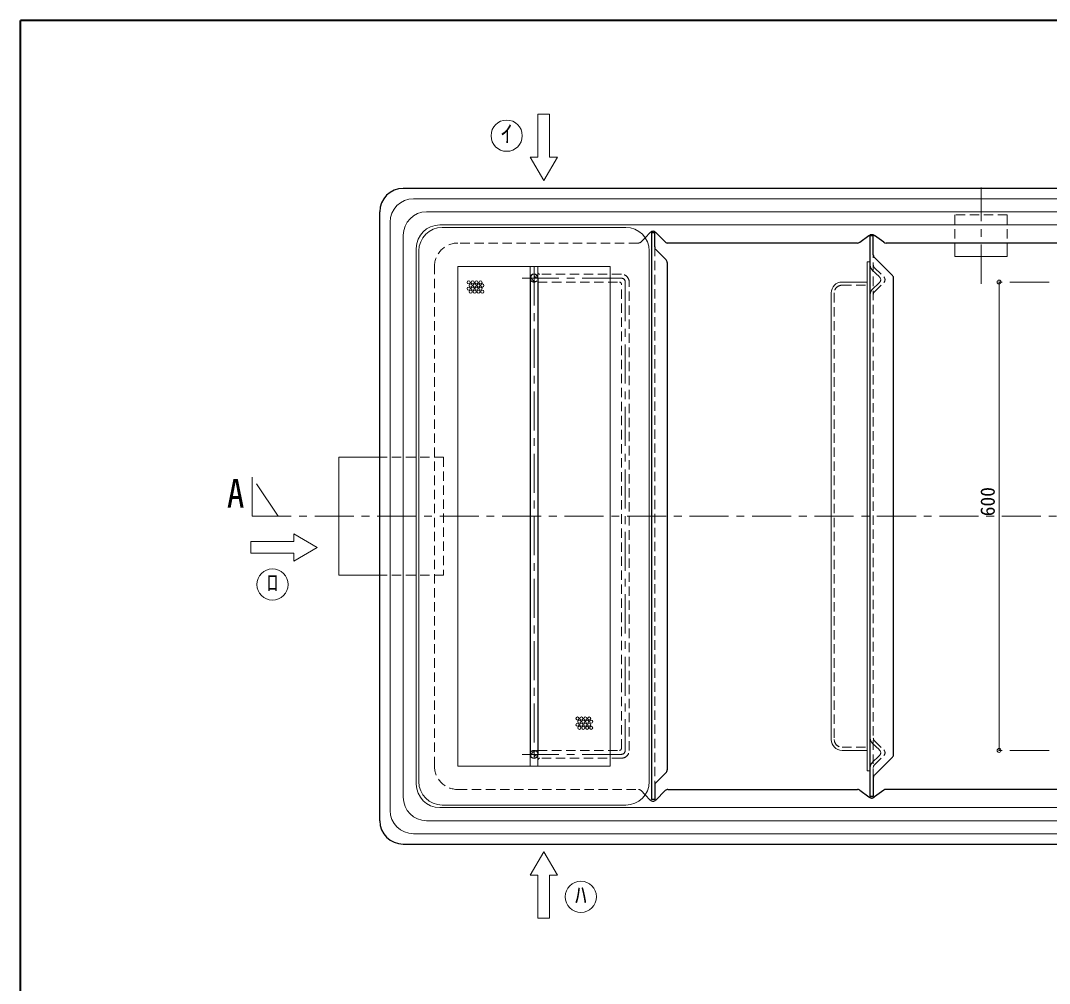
# Model space of a CAD drawing. Units: millimetres at full size, sheet at 1:10; details may follow other scales. Extents: x -2106 to 1944, y -1394 to 1416.
# Drawn here: x -2106 to -788, y 183 to 1416 of the extents above; entities that cross this region are included whole.
import ezdxf
from ezdxf.enums import TextEntityAlignment as Align

# ---------------------------------------------------------------- set-up
doc = ezdxf.new("R2010")
doc.units = ezdxf.units.MM
doc.header["$LTSCALE"] = 10
doc.header["$PDMODE"] = 32
doc.header["$PDSIZE"] = 5
doc.linetypes.add('CHAIN1', pattern=[8, 5, -1, 1, -1])
doc.linetypes.add('DASHED1', pattern=[1.8, 1.2, -0.6])
doc.layers.add('0-0_ﾚｲﾔ1', color=7, linetype='Continuous', lineweight=9)
doc.styles.add('ＭＳ ゴシック', font='')
doc.styles.get('ＭＳ ゴシック').set_extended_font_data('MS Gothic')

msp = doc.modelspace()

# ---------------------------------------------------------------- linework, layer by layer
at = {"layer": '0-0_ﾚｲﾔ1', "color": 1, "lineweight": 40}
for p in [(-2105.72, -1393.73), (1944.28, 1416.27)]:
    msp.add_line(p, (-2105.72, 1416.27), dxfattribs=at)
at = {"layer": '0-0_ﾚｲﾔ1', "color": 4}
for p, q in [((-1443.22, 1296.27), (-1443.22, 1241.27)), ((-1453.22, 1241.27), (-1443.22, 1241.27)), ((-1453.22, 1241.27), (-1435.72, 1211.27)), ((-1435.72, 1211.27), (-1418.22, 1241.27)), ((-1428.22, 1241.27), (-1418.22, 1241.27)), ((-1602.51, 1188.06), (-148.93, 1188.06)), ((-1632.51, 404.48), (-1632.51, 1158.06)), ((-1568.93, 1154.48), (-182.51, 1154.48)), ((-1598.93, 438.06), (-1598.93, 1124.48)), ((-1021.72, 1107.27), (-1021.72, 455.27)), ((-1021.72, 1107.27), (-1017.72, 1107.27)), ((-1053.72, 1081.27), (-1021.72, 1081.27)), ((-852.72, 1081.27), (-852.72, 481.27)), ((-1067.72, 1067.27), (-1067.72, 495.27)), ((-1755.72, 748.77), (-1755.72, 758.77)), ((-1725.72, 741.27), (-1755.72, 758.77)), ((-1755.72, 723.77), (-1725.72, 741.27)), ((-1810.72, 733.77), (-1755.72, 733.77)), ((-1755.72, 723.77), (-1755.72, 733.77)), ((-1053.72, 481.27), (-1021.72, 481.27)), ((-1021.72, 455.27), (-1017.72, 455.27)), ((-1568.93, 408.06), (-182.51, 408.06)), ((-1602.51, 374.48), (-148.93, 374.48)), ((-1435.72, 351.27), (-1453.22, 321.27)), ((-1418.22, 321.27), (-1435.72, 351.27)), ((-1443.22, 321.27), (-1453.22, 321.27)), ((-1428.22, 266.27), (-1428.22, 321.27)), ((-1418.22, 321.27), (-1428.22, 321.27))]:
    msp.add_line(p, q, dxfattribs=at)
at = {"layer": '0-0_ﾚｲﾔ1', "color": 5, "lineweight": 25}
for p, q in [((-135.72, 1201.27), (-1615.72, 1201.27)), ((-1645.72, 391.27), (-1645.72, 1171.27)), ((-1305.86, 1138.06), (-1299.29, 1144.77)), ((-1297.72, 1144.27), (-1297.72, 418.27)), ((-1280.4, 1132.77), (-1292.15, 1144.77)), ((-1017.72, 422.21), (-1017.72, 1140.34)), ((-1013.72, 1140.34), (-1017.72, 1140.34)), ((-1013.72, 1116.34), (-1013.72, 1140.34)), ((-1000.24, 1132.22), (-1012.15, 1140.84)), ((-1292.26, 1122.81), (-1279.18, 1109.74)), ((-1034.13, 1131.27), (-1276.83, 1131.27)), ((-754.13, 1131.27), (-997.31, 1131.27)), ((-989.18, 1089.74), (-1012.26, 1112.81)), ((-1277.72, 1106.2), (-1277.72, 456.34)), ((-1453.22, 1086.27), (-1453.22, 476.27)), ((-1443.22, 1086.27), (-1443.22, 476.27)), ((-987.72, 476.34), (-987.72, 1086.2)), ((-989.18, 472.81), (-1012.26, 449.74)), ((-1292.26, 439.74), (-1279.18, 452.81)), ((-1293.72, 436.2), (-1293.72, 418.27)), ((-1013.72, 446.2), (-1013.72, 422.21)), ((-1305.86, 424.48), (-1299.29, 417.77)), ((-1280.4, 429.77), (-1292.15, 417.77)), ((-1276.83, 431.27), (-1034.13, 431.27)), ((-1013.72, 422.21), (-1017.72, 422.21)), ((-1000.24, 430.32), (-1012.15, 421.71)), ((-754.13, 431.27), (-997.31, 431.27)), ((-1293.72, 418.27), (-1297.72, 418.27)), ((-1615.72, 361.27), (-135.72, 361.27))]:
    msp.add_line(p, q, dxfattribs=at)
at = {"layer": '0-0_ﾚｲﾔ1', "color": 4, "linetype": 'CHAIN1'}
for p, q in [((-875.72, 1079.22), (-875.72, 1202.22)), ((-1448.22, 1101.27), (-1448.22, 461.27)), ((-1336.39, 1086.27), (-1463.22, 1086.27)), ((-1331.39, 1081.27), (-1331.39, 481.27)), ((-788.72, 1081.27), (-852.72, 1081.27)), ((-1775.72, 781.27), (-1809.05, 831.27)), ((-1809.05, 831.27), (-1809.05, 781.27)), ((-1809.05, 781.27), (27.61, 781.27)), ((-1336.39, 476.27), (-1463.22, 476.27)), ((-788.72, 481.27), (-852.72, 481.27))]:
    msp.add_line(p, q, dxfattribs=at)
at = {"layer": '0-0_ﾚｲﾔ1', "color": 3, "lineweight": 18}
for p, q in [((-165.72, 1171.27), (-1585.72, 1171.27)), ((-1615.72, 421.27), (-1615.72, 1141.27)), ((-1585.72, 391.27), (-165.72, 391.27))]:
    msp.add_line(p, q, dxfattribs=at)
at = {"layer": '0-0_ﾚｲﾔ1', "color": 4, "linetype": 'DASHED1'}
for p, q in [((-842.22, 1167.22), (-909.22, 1167.22)), ((-909.22, 1167.22), (-909.22, 1131.27)), ((-842.22, 1167.22), (-842.22, 1131.27)), ((-1015.02, 1096.73), (-1006.29, 1088.19)), ((-1012.22, 1099.59), (-1000.22, 1087.85)), ((-1443.22, 1081.27), (-1338.89, 1081.27)), ((-1336.39, 1091.27), (-1440.72, 1091.27)), ((-1326.39, 481.27), (-1326.39, 1081.27)), ((-1015.02, 1071.81), (-1006.29, 1080.36)), ((-1012.22, 1068.95), (-1000.22, 1080.7)), ((-1336.39, 483.77), (-1336.39, 1078.77)), ((-1063.72, 1067.27), (-1063.72, 495.27)), ((-1053.72, 1077.27), (-1017.72, 1077.27)), ((-1564.18, 856.77), (-1645.72, 856.77)), ((-1564.18, 856.77), (-1564.18, 705.77)), ((-1564.18, 705.77), (-1645.72, 705.77)), ((-1015.02, 490.73), (-1006.29, 482.19)), ((-1012.22, 493.59), (-1000.22, 481.85)), ((-1443.22, 481.27), (-1338.89, 481.27)), ((-1053.72, 485.27), (-1017.72, 485.27)), ((-1015.02, 465.81), (-1006.29, 474.36)), ((-1012.22, 462.95), (-1000.22, 474.7)), ((-1336.39, 471.27), (-1440.72, 471.27))]:
    msp.add_line(p, q, dxfattribs=at)
at = {"layer": '0-0_ﾚｲﾔ1', "lineweight": 18}
for p, q in [((-1330.72, 1151.27), (-1565.72, 1151.27)), ((-1595.72, 441.27), (-1595.72, 1121.27)), ((-1300.72, 441.27), (-1300.72, 1121.27)), ((-909.22, 1131.27), (-909.22, 1114.22)), ((-842.22, 1131.27), (-842.22, 1114.22)), ((-842.22, 1114.22), (-909.22, 1114.22)), ((-1545.72, 461.27), (-1545.72, 1101.27)), ((-1350.72, 1101.27), (-1545.72, 1101.27)), ((-1453.22, 1101.27), (-1453.22, 1086.27)), ((-1443.22, 1101.27), (-1443.22, 1086.27)), ((-1645.72, 856.77), (-1698.18, 856.77)), ((-1698.18, 856.77), (-1698.18, 705.77)), ((-1645.72, 705.77), (-1698.18, 705.77)), ((-1453.22, 461.27), (-1453.22, 476.27)), ((-1443.22, 461.27), (-1443.22, 476.27)), ((-1565.72, 411.27), (-1330.72, 411.27))]:
    msp.add_line(p, q, dxfattribs=at)
at = {"layer": '0-0_ﾚｲﾔ1', "linetype": 'DASHED1', "lineweight": 18}
for p, q in [((-1311.04, 1132.77), (-1305.86, 1138.06)), ((-1314.61, 1131.27), (-1545.72, 1131.27)), ((-1293.72, 1126.34), (-1293.72, 436.2)), ((-1013.72, 446.2), (-1013.72, 1116.34)), ((-1575.72, 461.27), (-1575.72, 1101.27)), ((-1545.72, 431.27), (-1314.61, 431.27)), ((-1311.04, 429.77), (-1305.86, 424.48))]:
    msp.add_line(p, q, dxfattribs=at)
at = {"layer": '0-0_ﾚｲﾔ1', "color": 4}
for points in [[(-1443.22, 1296.27), (-1428.22, 1296.27), (-1428.22, 1241.27)], [(-1810.72, 733.77), (-1810.72, 748.77), (-1755.72, 748.77)], [(-1428.22, 266.27), (-1443.22, 266.27), (-1443.22, 321.27)]]:
    msp.add_lwpolyline(points, dxfattribs=at)
at = {"layer": '0-0_ﾚｲﾔ1', "color": 5, "lineweight": 25}
for points in [[(-1293.72, 1126.34), (-1293.72, 1144.27), (-1297.72, 1144.27)], [(-1031.2, 1132.22), (-1019.29, 1140.84), (-1018.96, 1141.05), (-1018.38, 1141.4), (-1017.8, 1141.72), (-1017.22, 1142), (-1016.64, 1142.2), (-1016.06, 1142.32), (-1015.72, 1142.34), (-1015.38, 1142.32), (-1014.8, 1142.2), (-1014.22, 1142), (-1013.64, 1141.72), (-1013.06, 1141.4), (-1012.48, 1141.05), (-1012.15, 1140.84)], [(-1031.2, 430.32), (-1019.29, 421.71), (-1018.96, 421.5), (-1018.38, 421.14), (-1017.8, 420.82), (-1017.22, 420.55), (-1016.64, 420.34), (-1016.06, 420.23), (-1015.72, 420.21), (-1015.38, 420.23), (-1014.8, 420.34), (-1014.22, 420.55), (-1013.64, 420.82), (-1013.06, 421.14), (-1012.48, 421.5), (-1012.15, 421.71)]]:
    msp.add_lwpolyline(points, dxfattribs=at)
at = {"layer": '0-0_ﾚｲﾔ1', "lineweight": 18}
msp.add_lwpolyline([(-1545.72, 461.27), (-1350.72, 461.27), (-1350.72, 1101.27)], dxfattribs=at)
at = {"layer": '0-0_ﾚｲﾔ1', "color": 4, "linetype": 'DASHED1'}
for points in [[(-1006.29, 1088.19), (-1006.01, 1087.82), (-1005.54, 1087.18), (-1005.11, 1086.55), (-1004.74, 1085.91), (-1004.47, 1085.28), (-1004.32, 1084.64), (-1004.29, 1084.27), (-1004.32, 1083.9), (-1004.47, 1083.27), (-1004.74, 1082.63), (-1005.11, 1082), (-1005.54, 1081.36), (-1006.01, 1080.73), (-1006.29, 1080.36)], [(-1006.29, 474.36), (-1006.01, 474.73), (-1005.54, 475.36), (-1005.11, 476), (-1004.74, 476.63), (-1004.47, 477.27), (-1004.32, 477.9), (-1004.29, 478.27), (-1004.32, 478.64), (-1004.47, 479.28), (-1004.74, 479.91), (-1005.11, 480.55), (-1005.54, 481.18), (-1006.01, 481.82), (-1006.29, 482.19)]]:
    msp.add_lwpolyline(points, dxfattribs=at)
at = {"layer": '0-0_ﾚｲﾔ1', "lineweight": 18}
for centre in [(-1483.22, 1268.77), (-1783.22, 693.77), (-1388.22, 293.77)]:
    msp.add_circle(centre, 20, dxfattribs=at)
at = {"layer": '0-0_ﾚｲﾔ1', "color": 4}
for centre in [(-1531.82, 1080.9), (-1526.82, 1080.9), (-1521.82, 1080.9), (-1516.82, 1080.9), (-1531.82, 1072.9), (-1529.32, 1076.9), (-1529.32, 1068.9), (-1526.82, 1072.9), (-1524.32, 1076.9), (-1524.32, 1068.9), (-1521.82, 1072.9), (-1519.32, 1076.9), (-1519.32, 1068.9), (-1516.82, 1072.9), (-1514.32, 1076.9), (-1514.32, 1068.9), (-1392.59, 522.18), (-1392.59, 514.18), (-1390.09, 518.18), (-1387.59, 522.18), (-1387.59, 514.18), (-1385.09, 518.18), (-1382.59, 522.18), (-1382.59, 514.18), (-1380.09, 518.18), (-1377.59, 522.18), (-1377.59, 514.18), (-1375.09, 518.18), (-1390.09, 510.18), (-1385.09, 510.18), (-1380.09, 510.18), (-1375.09, 510.18)]:
    msp.add_circle(centre, 2, dxfattribs=at)
at = {"layer": '0-0_ﾚｲﾔ1', "color": 5, "lineweight": 25}
for centre, radius, start, end in [((-1615.72, 1171.27), 30, 90, 180), ((-1295.72, 1141.27), 5, 44.3947, 135.6053), ((-1288.72, 1126.34), 5, 180, 225), ((-1276.83, 1136.27), 5, 224.3947, 270), ((-1034.13, 1136.27), 5, 270, 305.88851), ((-997.31, 1136.27), 5, 234.11149, 270), ((-1282.72, 1106.2), 5, 0, 45), ((-1008.72, 1116.34), 5, 180, 225), ((-1448.22, 1086.27), 5, 0, 180), ((-992.72, 1086.2), 5, 0, 45), ((-1448.22, 476.27), 5, 180, 0), ((-992.72, 476.34), 5, 315, 0), ((-1282.72, 456.34), 5, 315, 0), ((-1008.72, 446.2), 5, 135, 180), ((-1288.72, 436.2), 5, 135, 180), ((-1276.83, 426.27), 5, 90, 135.6053), ((-1034.13, 426.27), 5, 54.11149, 90), ((-997.31, 426.27), 5, 90, 125.88851), ((-1295.72, 421.27), 5, 224.3947, 315.6053), ((-1615.72, 391.27), 30, 180, 270)]:
    msp.add_arc(centre, radius, start, end, dxfattribs=at)
at = {"layer": '0-0_ﾚｲﾔ1', "color": 4}
for centre, radius, start, end in [((-1602.51, 1158.06), 30, 90, 180), ((-1568.93, 1124.48), 30, 90, 180), ((-1053.72, 1067.27), 14, 90, 180), ((-1053.72, 495.27), 14, 180, 270), ((-1568.93, 438.06), 30, 180, 270), ((-1602.51, 404.48), 30, 180, 270)]:
    msp.add_arc(centre, radius, start, end, dxfattribs=at)
at = {"layer": '0-0_ﾚｲﾔ1', "color": 3, "lineweight": 18}
for centre, start, end in [((-1585.72, 1141.27), 90, 180), ((-1585.72, 421.27), 180, 270)]:
    msp.add_arc(centre, 30, start, end, dxfattribs=at)
at = {"layer": '0-0_ﾚｲﾔ1', "lineweight": 18}
for centre, start, end in [((-1565.72, 1121.27), 90, 180), ((-1330.72, 1121.27), 0, 90), ((-1565.72, 441.27), 180, 270), ((-1330.72, 441.27), 270, 0)]:
    msp.add_arc(centre, 30, start, end, dxfattribs=at)
at = {"layer": '0-0_ﾚｲﾔ1', "linetype": 'DASHED1', "lineweight": 18}
for centre, radius, start, end in [((-1545.72, 1101.27), 30, 90, 180), ((-1314.61, 1136.27), 5, 270, 315.6053), ((-1448.22, 1086.27), 5, 180, 0), ((-1448.22, 476.27), 5, 0, 180), ((-1545.72, 461.27), 30, 180, 270), ((-1314.61, 426.27), 5, 44.3947, 90)]:
    msp.add_arc(centre, radius, start, end, dxfattribs=at)
at = {"layer": '0-0_ﾚｲﾔ1', "color": 4, "linetype": 'DASHED1'}
for centre, radius, start, end in [((-1440.72, 1093.77), 2.5, 180, 270), ((-1008.72, 1103.16), 9, 180, 225.6053), ((-1008.72, 1103.16), 5, 180, 225.6053), ((-1443.22, 1091.27), 10, 180, 270), ((-1338.89, 1078.77), 2.5, 0, 90), ((-1336.39, 1081.27), 10, 0, 90), ((-1003.72, 1084.27), 5, 314.3947, 45.6053), ((-1053.72, 1067.27), 10, 90, 180), ((-1008.72, 1065.38), 9, 134.3947, 180), ((-1008.72, 1065.38), 5, 134.3947, 180), ((-1053.72, 495.27), 10, 180, 270), ((-1008.72, 497.16), 9, 180, 225.6053), ((-1008.72, 497.16), 5, 180, 225.6053), ((-1443.22, 471.27), 10, 90, 180), ((-1338.89, 483.77), 2.5, 270, 0), ((-1336.39, 481.27), 10, 270, 0), ((-1003.72, 478.27), 5, 314.3947, 45.6053), ((-1440.72, 468.77), 2.5, 90, 180), ((-1008.72, 459.38), 9, 134.3947, 180), ((-1008.72, 459.38), 5, 134.3947, 180)]:
    msp.add_arc(centre, radius, start, end, dxfattribs=at)
at = {"layer": '0-0_ﾚｲﾔ1', "color": 4, "linetype": 'CHAIN1'}
for centre, start, end in [((-1443.22, 1091.27), 180, 270), ((-1336.39, 1081.27), 0, 90), ((-1443.22, 471.27), 90, 180), ((-1336.39, 481.27), 270, 0)]:
    msp.add_arc(centre, 5, start, end, dxfattribs=at)
at = {"layer": '0-0_ﾚｲﾔ1', "color": 1}
for p in [(-852.72, 1081.27), (-852.72, 481.27)]:
    msp.add_point(p, dxfattribs=at)

# ---------------------------------------------------------------- texts
at = {"layer": '0-0_ﾚｲﾔ1', "style": 'ＭＳ ゴシック'}
for s, p in [('ｲ', (-1490.72, 1253.77)), ('ﾛ', (-1790.72, 678.77)), ('ﾊ', (-1395.72, 278.77))]:
    msp.add_text(s, height=21.99, dxfattribs=at).set_placement(p, align=Align.BOTTOM_LEFT)
at = {"layer": '0-0_ﾚｲﾔ1', "style": 'ＭＳ ゴシック', "width": 0.9}
msp.add_text('A', height=36.66, dxfattribs=at).set_placement((-1841.55, 781.27), align=Align.BOTTOM_LEFT)
at = {"layer": '0-0_ﾚｲﾔ1', "style": 'ＭＳ ゴシック'}
msp.add_text('600', height=18.33, rotation=90, dxfattribs=at).set_placement((-852.72, 781.27), align=Align.BOTTOM_LEFT)

doc.saveas('drawing.dxf')
